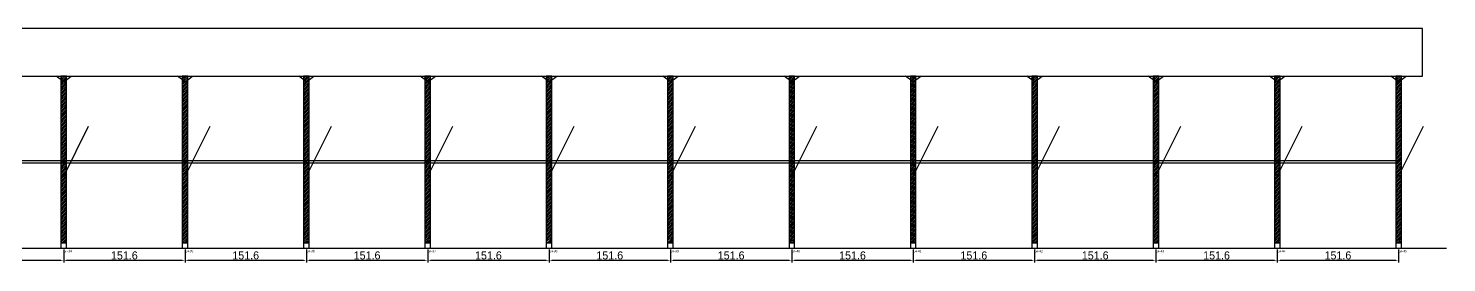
# Model space of a CAD drawing. Header units: metres. Extents: x -30 to 6761, y -25 to 308.
# Drawn here: x 4989 to 6761, y -25 to 268 of the extents above; entities that cross this region are included whole.
import ezdxf

# ---------------------------------------------------------------- set-up
doc = ezdxf.new("R2010")
doc.units = ezdxf.units.M
for name, color, linetype in [('BARRA_ANCORAGEM', 1, 'Continuous'), ('COTA', 241, 'Continuous'), ('GARFOS OK', 3, 'Continuous'), ('NOME DA VIGA', 6, 'Continuous'), ('SARR_7x7', 40, 'Continuous'), ('TIRAS REESCORAMENTO', 252, 'Continuous'), ('VIGAS', 3, 'Continuous')]:
    doc.layers.add(name, color=color, linetype=linetype)
doc.dimstyles.new('EZ DXF', dxfattribs={"dimtxt": 10, "dimasz": 3.5, "dimexe": 3, "dimexo": 1.5, "dimgap": 1, "dimtad": 1, "dimdec": 1, "dimdsep": 46, "dimcen": 2.5, "dimazin": 3, "dimtfac": 1, "dimtmove": 0, "dimatfit": 3})

msp = doc.modelspace()

# ---------------------------------------------------------------- hatches: boundary and pattern name
at = {"layer": 'COTA'}
h = msp.add_hatch(dxfattribs=at)
h.set_pattern_fill('ANSI31', scale=0.5)
h.paths.add_polyline_path([(5029.59, 0), (5036.59, 0), (5036.59, 208), (5029.59, 208)])
h = msp.add_hatch(dxfattribs=at)
h.set_pattern_fill('ANSI31', scale=0.5)
h.paths.add_polyline_path([(5181.2, 0), (5188.2, 0), (5188.2, 208), (5181.2, 208)])
h = msp.add_hatch(dxfattribs=at)
h.set_pattern_fill('ANSI31', scale=0.5)
h.paths.add_polyline_path([(5332.81, 0), (5339.81, 0), (5339.81, 208), (5332.81, 208)])
h = msp.add_hatch(dxfattribs=at)
h.set_pattern_fill('ANSI31', scale=0.5)
h.paths.add_polyline_path([(5484.41, 0), (5491.41, 0), (5491.41, 208), (5484.41, 208)])
h = msp.add_hatch(dxfattribs=at)
h.set_pattern_fill('ANSI31', scale=0.5)
h.paths.add_polyline_path([(5636.02, 0), (5643.02, 0), (5643.02, 208), (5636.02, 208)])
h = msp.add_hatch(dxfattribs=at)
h.set_pattern_fill('ANSI31', scale=0.5)
h.paths.add_polyline_path([(5787.63, 0), (5794.63, 0), (5794.63, 208), (5787.63, 208)])
h = msp.add_hatch(dxfattribs=at)
h.set_pattern_fill('ANSI31', scale=0.5)
h.paths.add_polyline_path([(5939.24, 0), (5946.24, 0), (5946.24, 208), (5939.24, 208)])
h = msp.add_hatch(dxfattribs=at)
h.set_pattern_fill('ANSI31', scale=0.5)
h.paths.add_polyline_path([(6090.85, 0), (6097.85, 0), (6097.85, 208), (6090.85, 208)])
h = msp.add_hatch(dxfattribs=at)
h.set_pattern_fill('ANSI31', scale=0.5)
h.paths.add_polyline_path([(6242.46, 0), (6249.46, 0), (6249.46, 208), (6242.46, 208)])
h = msp.add_hatch(dxfattribs=at)
h.set_pattern_fill('ANSI31', scale=0.5)
h.paths.add_polyline_path([(6394.07, 0), (6401.07, 0), (6401.07, 208), (6394.07, 208)])
h = msp.add_hatch(dxfattribs=at)
h.set_pattern_fill('ANSI31', scale=0.5)
h.paths.add_polyline_path([(6545.67, 0), (6552.67, 0), (6552.67, 208), (6545.67, 208)])
h = msp.add_hatch(dxfattribs=at)
h.set_pattern_fill('ANSI31', scale=0.5)
h.paths.add_polyline_path([(6697.28, 0), (6704.28, 0), (6704.28, 208), (6697.28, 208)])

# ---------------------------------------------------------------- linework, layer by layer
at = {"layer": 'BARRA_ANCORAGEM'}
for p, q in [((5033.09, 83.2), (5064.29, 145.6)), ((5184.7, 83.2), (5215.9, 145.6)), ((5336.31, 83.2), (5367.51, 145.6)), ((5487.91, 83.2), (5519.11, 145.6)), ((5639.52, 83.2), (5670.72, 145.6)), ((5791.13, 83.2), (5822.33, 145.6)), ((5942.74, 83.2), (5973.94, 145.6)), ((6094.35, 83.2), (6125.55, 145.6)), ((6245.96, 83.2), (6277.16, 145.6)), ((6397.57, 83.2), (6428.77, 145.6)), ((6549.17, 83.2), (6580.37, 145.6)), ((6700.78, 83.2), (6731.98, 145.6))]:
    msp.add_line(p, q, dxfattribs=at)
at = {"layer": 'GARFOS OK'}
for p, q in [((5033.09, 201), (5023.59, 208)), ((5023.59, 208), (5042.59, 208)), ((5033.09, 201), (5042.59, 208)), ((5184.7, 201), (5175.2, 208)), ((5175.2, 208), (5194.2, 208)), ((5184.7, 201), (5194.2, 208)), ((5336.31, 201), (5326.81, 208)), ((5326.81, 208), (5345.81, 208)), ((5336.31, 201), (5345.81, 208)), ((5487.91, 201), (5478.41, 208)), ((5478.41, 208), (5497.41, 208)), ((5487.91, 201), (5497.41, 208)), ((5639.52, 201), (5630.02, 208)), ((5630.02, 208), (5649.02, 208)), ((5639.52, 201), (5649.02, 208)), ((5791.13, 201), (5781.63, 208)), ((5781.63, 208), (5800.63, 208)), ((5791.13, 201), (5800.63, 208)), ((5942.74, 201), (5933.24, 208)), ((5933.24, 208), (5952.24, 208)), ((5942.74, 201), (5952.24, 208)), ((6094.35, 201), (6084.85, 208)), ((6084.85, 208), (6103.85, 208)), ((6094.35, 201), (6103.85, 208)), ((6245.96, 201), (6236.46, 208)), ((6236.46, 208), (6255.46, 208)), ((6245.96, 201), (6255.46, 208)), ((6397.57, 201), (6388.07, 208)), ((6388.07, 208), (6407.07, 208)), ((6397.57, 201), (6407.07, 208)), ((6549.17, 201), (6539.67, 208)), ((6539.67, 208), (6558.67, 208)), ((6549.17, 201), (6558.67, 208)), ((6700.78, 201), (6691.28, 208)), ((6691.28, 208), (6710.28, 208)), ((6700.78, 201), (6710.28, 208))]:
    msp.add_line(p, q, dxfattribs=at)
at = {"layer": 'GARFOS OK', "linetype": 'CONTINUOUS'}
msp.add_line((-30, -7), (6760.78, -7), dxfattribs=at)
at = {"layer": 'GARFOS OK'}
for points in [[(5029.59, 0), (5036.59, 0), (5036.59, 208), (5029.59, 208), (5029.59, 0)], [(5181.2, 0), (5188.2, 0), (5188.2, 208), (5181.2, 208), (5181.2, 0)], [(5332.81, 0), (5339.81, 0), (5339.81, 208), (5332.81, 208), (5332.81, 0)], [(5484.41, 0), (5491.41, 0), (5491.41, 208), (5484.41, 208), (5484.41, 0)], [(5636.02, 0), (5643.02, 0), (5643.02, 208), (5636.02, 208), (5636.02, 0)], [(5787.63, 0), (5794.63, 0), (5794.63, 208), (5787.63, 208), (5787.63, 0)], [(5939.24, 0), (5946.24, 0), (5946.24, 208), (5939.24, 208), (5939.24, 0)], [(6090.85, 0), (6097.85, 0), (6097.85, 208), (6090.85, 208), (6090.85, 0)], [(6242.46, 0), (6249.46, 0), (6249.46, 208), (6242.46, 208), (6242.46, 0)], [(6394.07, 0), (6401.07, 0), (6401.07, 208), (6394.07, 208), (6394.07, 0)], [(6545.67, 0), (6552.67, 0), (6552.67, 208), (6545.67, 208), (6545.67, 0)], [(6697.28, 0), (6704.28, 0), (6704.28, 208), (6697.28, 208), (6697.28, 0)]]:
    msp.add_lwpolyline(points, dxfattribs=at)
at = {"layer": 'SARR_7x7'}
for points in [[(5029.59, -7), (5036.59, -7), (5036.59, 0), (5029.59, 0), (5029.59, -7)], [(5181.2, -7), (5188.2, -7), (5188.2, 0), (5181.2, 0), (5181.2, -7)], [(5332.81, -7), (5339.81, -7), (5339.81, 0), (5332.81, 0), (5332.81, -7)], [(5484.41, -7), (5491.41, -7), (5491.41, 0), (5484.41, 0), (5484.41, -7)], [(5636.02, -7), (5643.02, -7), (5643.02, 0), (5636.02, 0), (5636.02, -7)], [(5787.63, -7), (5794.63, -7), (5794.63, 0), (5787.63, 0), (5787.63, -7)], [(5939.24, -7), (5946.24, -7), (5946.24, 0), (5939.24, 0), (5939.24, -7)], [(6090.85, -7), (6097.85, -7), (6097.85, 0), (6090.85, 0), (6090.85, -7)], [(6242.46, -7), (6249.46, -7), (6249.46, 0), (6242.46, 0), (6242.46, -7)], [(6394.07, -7), (6401.07, -7), (6401.07, 0), (6394.07, 0), (6394.07, -7)], [(6545.67, -7), (6552.67, -7), (6552.67, 0), (6545.67, 0), (6545.67, -7)], [(6697.28, -7), (6704.28, -7), (6704.28, 0), (6697.28, 0), (6697.28, -7)]]:
    msp.add_lwpolyline(points, dxfattribs=at)
at = {"layer": 'TIRAS REESCORAMENTO'}
for points in [[(4881.48, 100), (5033.09, 100), (5033.09, 102.5), (4881.48, 102.5), (4881.48, 100)], [(5033.09, 100), (5184.7, 100), (5184.7, 102.5), (5033.09, 102.5), (5033.09, 100)], [(5184.7, 100), (5336.31, 100), (5336.31, 102.5), (5184.7, 102.5), (5184.7, 100)], [(5336.31, 100), (5487.91, 100), (5487.91, 102.5), (5336.31, 102.5), (5336.31, 100)], [(5487.91, 100), (5639.52, 100), (5639.52, 102.5), (5487.91, 102.5), (5487.91, 100)], [(5639.52, 100), (5791.13, 100), (5791.13, 102.5), (5639.52, 102.5), (5639.52, 100)], [(5791.13, 100), (5942.74, 100), (5942.74, 102.5), (5791.13, 102.5), (5791.13, 100)], [(5942.74, 100), (6094.35, 100), (6094.35, 102.5), (5942.74, 102.5), (5942.74, 100)], [(6094.35, 100), (6245.96, 100), (6245.96, 102.5), (6094.35, 102.5), (6094.35, 100)], [(6245.96, 100), (6397.57, 100), (6397.57, 102.5), (6245.96, 102.5), (6245.96, 100)], [(6397.57, 100), (6549.17, 100), (6549.17, 102.5), (6397.57, 102.5), (6397.57, 100)], [(6549.17, 100), (6700.78, 100), (6700.78, 102.5), (6549.17, 102.5), (6549.17, 100)]]:
    msp.add_lwpolyline(points, dxfattribs=at)
at = {"layer": 'VIGAS'}
msp.add_lwpolyline([(0, 208), (6730.78, 208), (6730.78, 268), (0, 268), (0, 208)], dxfattribs=at)

# ---------------------------------------------------------------- texts
at = {"layer": 'NOME DA VIGA'}
for s, p in [('GF34', (5033.09, -12)), ('GF35', (5184.7, -12)), ('GF36', (5336.31, -12)), ('GF37', (5487.91, -12)), ('GF38', (5639.52, -12)), ('GF39', (5791.13, -12)), ('GF40', (5942.74, -12)), ('GF41', (6094.35, -12)), ('GF42', (6245.96, -12)), ('GF43', (6397.57, -12)), ('GF44', (6549.17, -12)), ('GF45', (6700.78, -12))]:
    msp.add_text(s, height=3, dxfattribs=at).set_placement(p)

# ---------------------------------------------------------------- dimensions: what is measured, and where the dimension line sits
at = {"layer": 'COTA'}
for base, p1, p2 in [((4881.48, -22), (4881.48, -7), (5033.09, -7)), ((5033.09, -22), (5033.09, -7), (5184.7, -7)), ((5184.7, -22), (5184.7, -7), (5336.31, -7)), ((5336.31, -22), (5336.31, -7), (5487.91, -7)), ((5487.91, -22), (5487.91, -7), (5639.52, -7)), ((5639.52, -22), (5639.52, -7), (5791.13, -7)), ((5791.13, -22), (5791.13, -7), (5942.74, -7)), ((5942.74, -22), (5942.74, -7), (6094.35, -7)), ((6094.35, -22), (6094.35, -7), (6245.96, -7)), ((6245.96, -22), (6245.96, -7), (6397.57, -7)), ((6397.57, -22), (6397.57, -7), (6549.17, -7)), ((6549.17, -22), (6549.17, -7), (6700.78, -7))]:
    msp.add_linear_dim(base=base, p1=p1, p2=p2, dimstyle='EZ DXF', dxfattribs=at).render()

doc.saveas('drawing.dxf')
